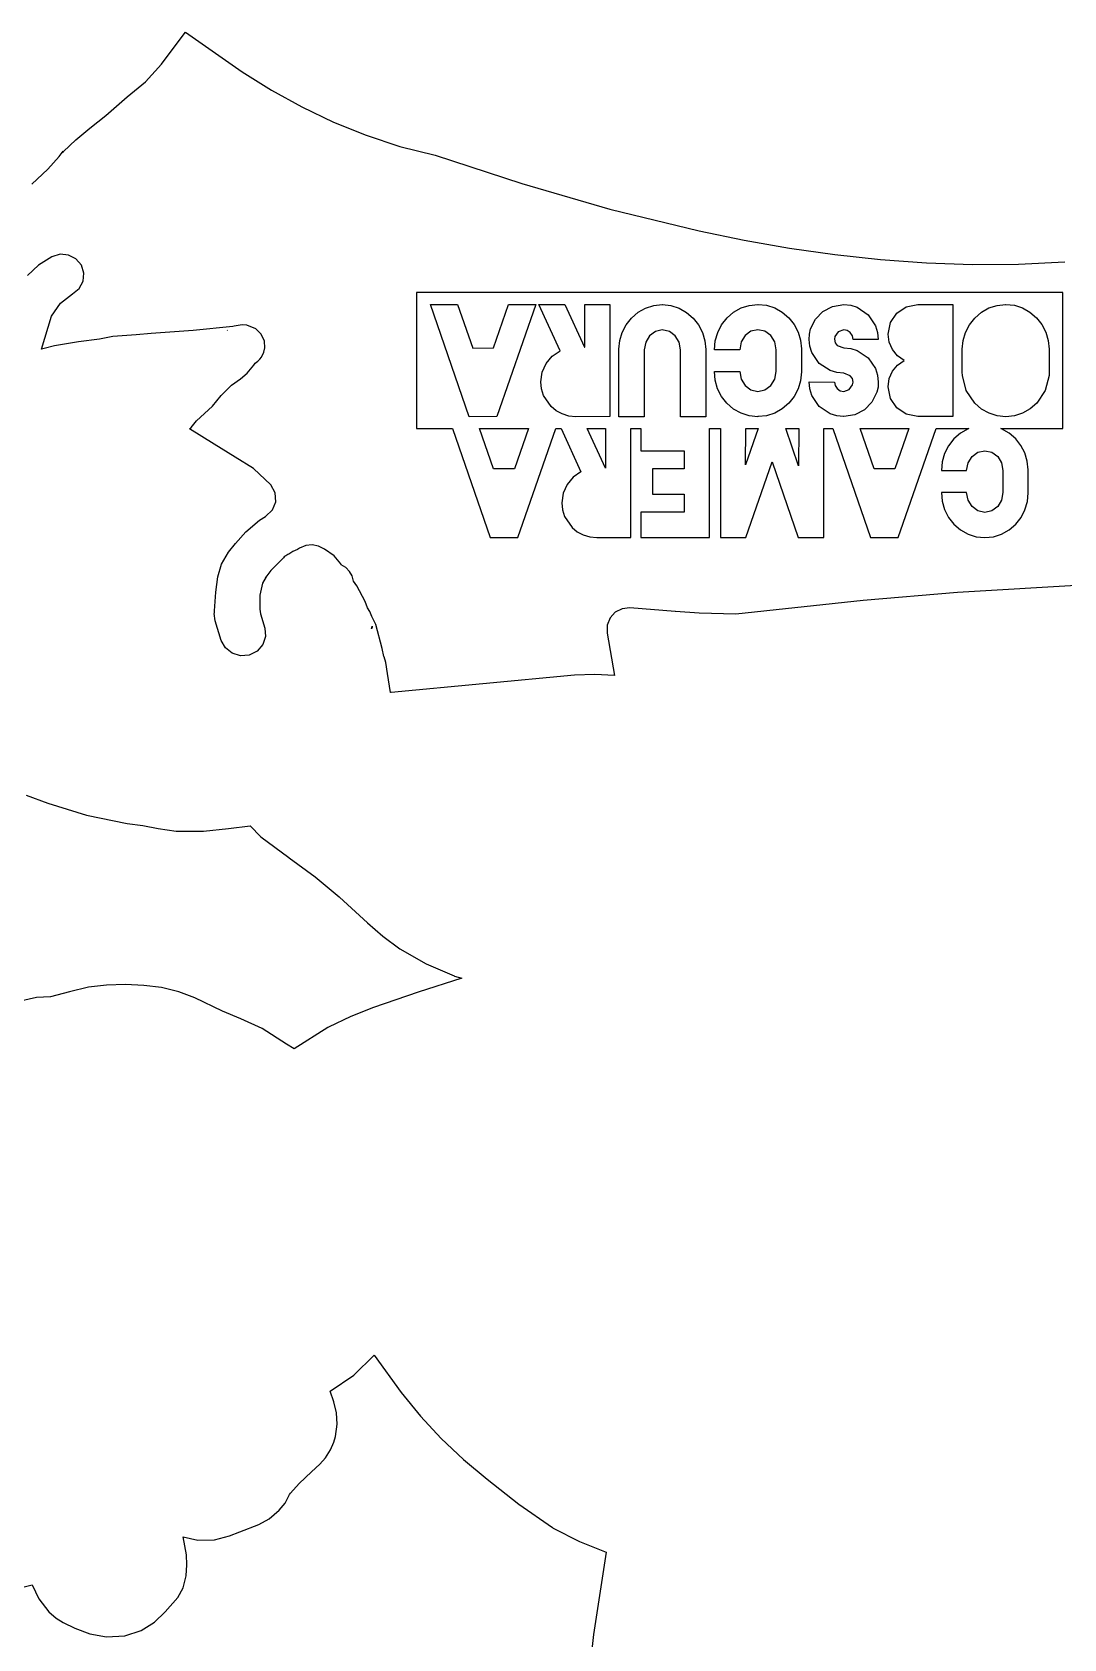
# Model space of a CAD drawing. Extents: x -2300 to 2026, y -6513 to 1502.
# Drawn here: x -1682.2 to -1566.7, y -2837.1 to -2657.3 of the extents above; entities that cross this region are included whole.
import ezdxf

# ---------------------------------------------------------------- set-up
doc = ezdxf.new("R2010")
doc.units = 0

msp = doc.modelspace()

# ---------------------------------------------------------------- linework, layer by layer
at = {"layer": 'Layer 1'}
for p, q in [((-1666.289436, -2658.981057), (-1664.992456, -2657.306777)), ((-1664.992456, -2657.306777), (-1658.670641, -2661.753085)), ((-1667.715252, -2660.902589), (-1666.289436, -2658.981057)), ((-1669.503686, -2662.886507), (-1667.715252, -2660.902589)), ((-1658.670641, -2661.753085), (-1655.374452, -2663.790955)), ((-1673.923636, -2666.632367), (-1671.528546, -2664.554227)), ((-1671.528546, -2664.554227), (-1669.503686, -2662.886507)), ((-1655.374452, -2663.790955), (-1651.972865, -2665.670109)), ((-1651.972865, -2665.670109), (-1648.45447, -2667.364153)), ((-1677.286016, -2669.365397), (-1675.700507, -2668.035234)), ((-1675.700507, -2668.035234), (-1673.923636, -2666.632367)), ((-1648.45447, -2667.364153), (-1644.807859, -2668.846692)), ((-1678.668204, -2670.649521), (-1677.286016, -2669.365397)), ((-1644.807859, -2668.846692), (-1641.021624, -2670.091332)), ((-1680.406487, -2672.641772), (-1679.142307, -2671.236312)), ((-1679.142307, -2671.236312), (-1678.80788, -2670.766625)), ((-1678.80788, -2670.766625), (-1678.726976, -2670.637297)), ((-1678.726976, -2670.637297), (-1678.797746, -2670.759197)), ((-1678.797746, -2670.759197), (-1678.668204, -2670.649521)), ((-1641.021624, -2670.091332), (-1637.084356, -2671.071677)), ((-1637.084356, -2671.071677), (-1627.38262, -2674.245506)), ((-1682.192408, -2674.322611), (-1680.406487, -2672.641772)), ((-1627.38262, -2674.245506), (-1617.524559, -2677.108524)), ((-1617.524559, -2677.108524), (-1607.53049, -2679.553752)), ((-1607.53049, -2679.553752), (-1602.488802, -2680.586266)), ((-1602.488802, -2680.586266), (-1597.420731, -2681.474216)), ((-1679.969056, -2682.432902), (-1681.450233, -2683.376409)), ((-1679.038166, -2682.163146), (-1679.969056, -2682.432902)), ((-1678.105598, -2682.254308), (-1679.038166, -2682.163146)), ((-1677.277749, -2682.675431), (-1678.105598, -2682.254308)), ((-1597.420731, -2681.474216), (-1592.328817, -2682.20423)), ((-1592.328817, -2682.20423), (-1587.2156, -2682.762937)), ((-1681.450233, -2683.376409), (-1682.704247, -2684.533633)), ((-1676.661016, -2683.395559), (-1677.277749, -2682.675431)), ((-1676.383644, -2684.290796), (-1676.661016, -2683.395559)), ((-1676.481502, -2685.188872), (-1676.383644, -2684.290796)), ((-1587.2156, -2682.762937), (-1582.08362, -2683.136963)), ((-1582.08362, -2683.136963), (-1576.935415, -2683.312938)), ((-1576.935415, -2683.312938), (-1571.773527, -2683.277489)), ((-1571.773527, -2683.277489), (-1566.600495, -2683.017244)), ((-1677.672696, -2686.583249), (-1676.922037, -2685.987214)), ((-1676.922037, -2685.987214), (-1676.481502, -2685.188872)), ((-1679.990776, -2689.086619), (-1678.992128, -2687.619748)), ((-1678.992128, -2687.619748), (-1677.672696, -2686.583249)), ((-1566.8, -2686.46), (-1639.14, -2686.46)), ((-1639.14, -2686.46), (-1639.14, -2701.67)), ((-1633.25, -2700.34), (-1637.5976, -2687.7993)), ((-1637.5976, -2687.7993), (-1634.55, -2687.8)), ((-1634.55, -2687.8), (-1632.86466, -2692.65457)), ((-1630.54, -2692.65), (-1628.85495, -2687.79543)), ((-1625.81, -2687.8), (-1630.15522, -2700.333409)), ((-1628.85495, -2687.79543), (-1625.81, -2687.8)), ((-1623.08934, -2692.974271), (-1625.46561, -2687.799291)), ((-1625.46561, -2687.799291), (-1622.55, -2687.8)), ((-1622.55, -2687.8), (-1620.35952, -2692.5535)), ((-1620.33, -2692.55), (-1620.33, -2687.8)), ((-1620.33, -2687.8), (-1617.5, -2687.8)), ((-1617.5, -2687.8), (-1617.49992, -2700.333409)), ((-1613.517223, -2688.18144), (-1612.611476, -2687.890696)), ((-1612.611476, -2687.890696), (-1611.646673, -2687.793826)), ((-1611.646673, -2687.793826), (-1611.63, -2687.8)), ((-1611.63, -2687.8), (-1610.673672, -2687.896871)), ((-1610.673672, -2687.896871), (-1609.75945, -2688.187614)), ((-1602.817646, -2688.17117), (-1601.91186, -2687.880426)), ((-1601.91186, -2687.880426), (-1600.947096, -2687.783556)), ((-1600.947096, -2687.783556), (-1600.93, -2687.78)), ((-1600.93, -2687.78), (-1599.965187, -2687.876871)), ((-1599.965187, -2687.876871), (-1599.05945, -2688.167614)), ((-1592.591825, -2687.998371), (-1591.344975, -2687.795965)), ((-1591.344975, -2687.795965), (-1590.561339, -2687.8719)), ((-1590.561339, -2687.8719), (-1589.828225, -2688.099442)), ((-1584.34773, -2688.031975), (-1583.05, -2687.779298)), ((-1583.05, -2687.779298), (-1582.97, -2687.78)), ((-1582.97, -2687.78), (-1579.13, -2687.78)), ((-1579.13, -2687.78), (-1579.12952, -2700.317534)), ((-1575.087219, -2688.17144), (-1574.181647, -2687.880696)), ((-1574.181647, -2687.880696), (-1573.217119, -2687.783826)), ((-1573.217119, -2687.783826), (-1573.2, -2687.78)), ((-1573.2, -2687.78), (-1572.243662, -2687.876871)), ((-1572.243662, -2687.876871), (-1571.32945, -2688.167614)), ((-1566.8, -2701.67), (-1566.8, -2686.46)), ((-1681.120606, -2692.770669), (-1679.990776, -2689.086619)), ((-1615.695308, -2690.065236), (-1615.101203, -2689.31094)), ((-1615.101203, -2689.31094), (-1614.359746, -2688.657785)), ((-1614.359746, -2688.657785), (-1613.517223, -2688.18144)), ((-1609.75945, -2688.187614), (-1608.925357, -2688.663962)), ((-1608.925357, -2688.663962), (-1608.1756, -2689.317114)), ((-1608.1756, -2689.317114), (-1607.589995, -2690.071408)), ((-1605.008126, -2690.054705), (-1604.401496, -2689.28348)), ((-1604.401496, -2689.28348), (-1603.660154, -2688.64299)), ((-1603.660154, -2688.64299), (-1602.817646, -2688.17117)), ((-1599.05945, -2688.167614), (-1598.225132, -2688.639432)), ((-1598.225132, -2688.639432), (-1597.47515, -2689.279924)), ((-1597.47515, -2689.279924), (-1596.889549, -2690.030183)), ((-1595.052389, -2690.526727), (-1594.513116, -2689.431087)), ((-1594.513116, -2689.431087), (-1593.670525, -2688.554524)), ((-1593.670525, -2688.554524), (-1592.591825, -2687.998371)), ((-1589.828225, -2688.099442), (-1588.598155, -2688.92547)), ((-1588.598155, -2688.92547), (-1587.77263, -2690.17271)), ((-1586.100298, -2689.801775), (-1585.3923, -2688.739735)), ((-1585.3923, -2688.739735), (-1584.34773, -2688.031975)), ((-1577.265528, -2690.055236), (-1576.671519, -2689.30094)), ((-1576.671519, -2689.30094), (-1575.929952, -2688.647586)), ((-1575.929952, -2688.647586), (-1575.087219, -2688.17144)), ((-1571.32945, -2688.167614), (-1570.495357, -2688.639432)), ((-1570.495357, -2688.639432), (-1569.7456, -2689.279924)), ((-1569.7456, -2689.279924), (-1569.159975, -2690.034348)), ((-1673.14061, -2691.360974), (-1674.63815, -2691.668101)), ((-1670.54, -2691.18), (-1673.14061, -2691.360974)), ((-1670.537107, -2691.185277), (-1670.54, -2691.18)), ((-1668.857857, -2691.021448), (-1670.537107, -2691.185277)), ((-1664.138237, -2690.707124), (-1668.857857, -2691.021448)), ((-1659.730887, -2690.242517), (-1664.138237, -2690.707124)), ((-1660.365, -2690.702), (-1660.314243, -2690.665593)), ((-1660.364746, -2690.701577), (-1660.365, -2690.702)), ((-1660.332446, -2690.68041), (-1660.364746, -2690.701577)), ((-1660.314243, -2690.665593), (-1660.332446, -2690.68041)), ((-1659.575355, -2690.210979), (-1659.730887, -2690.242517)), ((-1658.671012, -2690.04842), (-1659.575355, -2690.210979)), ((-1658.1439, -2690.081228), (-1658.671012, -2690.04842)), ((-1657.13271, -2690.489955), (-1658.1439, -2690.081228)), ((-1656.533124, -2691.088758), (-1657.13271, -2690.489955)), ((-1656.175641, -2691.901767), (-1656.533124, -2691.088758)), ((-1616.398764, -2691.830801), (-1616.129293, -2690.9122)), ((-1616.129293, -2690.9122), (-1615.695308, -2690.065236)), ((-1613.064554, -2691.282081), (-1613.502624, -2691.99037)), ((-1612.424078, -2690.793396), (-1613.064554, -2691.282081)), ((-1611.64885, -2690.625121), (-1612.424078, -2690.793396)), ((-1610.85698, -2690.793396), (-1611.64885, -2690.625121)), ((-1610.199729, -2691.282081), (-1610.85698, -2690.793396)), ((-1609.761527, -2691.99037), (-1610.199729, -2691.282081)), ((-1607.589995, -2690.071408), (-1607.14764, -2690.918374)), ((-1607.14764, -2690.918374), (-1606.878013, -2691.836971)), ((-1605.711536, -2691.854097), (-1605.446226, -2690.9186)), ((-1605.446226, -2690.9186), (-1605.008126, -2690.054705)), ((-1602.364528, -2691.27261), (-1602.802598, -2691.980634)), ((-1601.724343, -2690.783925), (-1602.364528, -2691.27261)), ((-1600.949247, -2690.615121), (-1601.724343, -2690.783925)), ((-1600.157271, -2690.783925), (-1600.949247, -2690.615121)), ((-1599.50002, -2691.27261), (-1600.157271, -2690.783925)), ((-1599.061791, -2691.980634), (-1599.50002, -2691.27261)), ((-1596.889549, -2690.030183), (-1596.44722, -2690.864774)), ((-1596.44722, -2690.864774), (-1596.177719, -2691.779174)), ((-1595.220823, -2691.689834), (-1595.170367, -2691.099814)), ((-1595.170367, -2691.099814), (-1595.052389, -2690.526727)), ((-1592.338982, -2691.369591), (-1592.389729, -2691.673068)), ((-1591.968275, -2690.830106), (-1592.338982, -2691.369591)), ((-1591.344706, -2690.628229), (-1591.968275, -2690.830106)), ((-1590.940212, -2690.703933), (-1591.344706, -2690.628229)), ((-1590.603186, -2690.931441), (-1590.940212, -2690.703933)), ((-1590.37574, -2691.281153), (-1590.603186, -2690.931441)), ((-1590.3, -2691.69), (-1590.37574, -2691.281153)), ((-1587.77263, -2690.17271), (-1587.545039, -2690.905869)), ((-1587.545039, -2690.905869), (-1587.469153, -2691.68983)), ((-1586.369776, -2691.099815), (-1586.100298, -2689.801775)), ((-1586.247681, -2692.014216), (-1586.369776, -2691.099815)), ((-1577.968777, -2691.820801), (-1577.699319, -2690.9022)), ((-1577.699319, -2690.9022), (-1577.265528, -2690.055236)), ((-1569.159975, -2690.034348), (-1568.71764, -2690.881444)), ((-1568.71764, -2690.881444), (-1568.448149, -2691.804243)), ((-1680.84362, -2692.697644), (-1681.120606, -2692.770669)), ((-1679.67093, -2692.39602), (-1680.84362, -2692.697644)), ((-1676.969954, -2691.966418), (-1679.67093, -2692.39602)), ((-1674.63815, -2691.668101), (-1676.969954, -2691.966418)), ((-1656.511914, -2693.670236), (-1656.245427, -2693.131758)), ((-1656.245427, -2693.131758), (-1656.134133, -2692.628205)), ((-1656.134133, -2692.628205), (-1656.175641, -2691.901767)), ((-1632.86466, -2692.65457), (-1630.54, -2692.65)), ((-1623.957191, -2693.568327), (-1623.08934, -2692.974271)), ((-1620.35952, -2692.5535), (-1620.33, -2692.55)), ((-1616.5, -2692.8), (-1616.398764, -2691.830801)), ((-1616.5, -2700.35), (-1616.5, -2692.8)), ((-1613.502624, -2691.99037), (-1613.670899, -2692.85)), ((-1613.670899, -2692.85), (-1613.67, -2700.35)), ((-1609.61, -2692.85), (-1609.761527, -2691.99037)), ((-1609.61, -2700.35), (-1609.61, -2692.85)), ((-1606.878013, -2691.836971), (-1606.7768, -2692.806174)), ((-1606.7768, -2692.806174), (-1606.78242, -2700.349284)), ((-1605.8, -2692.84), (-1605.711536, -2691.854097)), ((-1602.971323, -2692.84), (-1605.8, -2692.84)), ((-1602.802598, -2691.980634), (-1602.971323, -2692.84)), ((-1598.91, -2692.84), (-1599.061791, -2691.980634)), ((-1598.908677, -2695.28), (-1598.91, -2692.84)), ((-1596.177719, -2691.779174), (-1596.076672, -2692.735644)), ((-1596.076672, -2692.735644), (-1596.08, -2695.33)), ((-1595.144937, -2692.456631), (-1595.220823, -2691.689834)), ((-1594.917346, -2693.172824), (-1595.144937, -2692.456631)), ((-1594.075046, -2694.369794), (-1594.917346, -2693.172824)), ((-1592.389729, -2691.673068), (-1592.313843, -2692.069116)), ((-1592.313843, -2692.069116), (-1592.086252, -2692.380828)), ((-1592.086252, -2692.380828), (-1591.344705, -2692.650703)), ((-1591.344705, -2692.650703), (-1590.561069, -2692.722339)), ((-1590.561069, -2692.722339), (-1589.827955, -2692.937246)), ((-1587.469153, -2691.68983), (-1590.3, -2691.69)), ((-1589.827955, -2692.937246), (-1588.597885, -2693.746341)), ((-1585.88125, -2692.835745), (-1586.247681, -2692.014216)), ((-1585.312443, -2693.535234), (-1585.88125, -2692.835745)), ((-1578.07, -2692.79), (-1577.968777, -2691.820801)), ((-1578.07, -2693.8), (-1578.07, -2692.79)), ((-1568.448149, -2691.804243), (-1568.347092, -2692.786174)), ((-1568.347092, -2692.786174), (-1568.34, -2695.72)), ((-1658.126634, -2695.48757), (-1657.353012, -2694.574896)), ((-1657.353012, -2694.574896), (-1657.214709, -2694.357092)), ((-1657.214709, -2694.357092), (-1657.197987, -2694.348625)), ((-1657.197987, -2694.348625), (-1656.924091, -2694.139711)), ((-1656.924091, -2694.139711), (-1656.703874, -2693.920002)), ((-1656.703874, -2693.920002), (-1656.511914, -2693.670236)), ((-1625.082103, -2695.354985), (-1624.63964, -2694.373121)), ((-1624.63964, -2694.373121), (-1623.957191, -2693.568327)), ((-1592.844976, -2695.179153), (-1594.075046, -2694.369794)), ((-1588.597885, -2693.746341), (-1587.77236, -2694.959981)), ((-1587.77236, -2694.959981), (-1587.544769, -2695.680607)), ((-1585.88125, -2695.246355), (-1585.312446, -2694.559366)), ((-1585.312446, -2694.559366), (-1584.58352, -2694.049385)), ((-1584.58352, -2694.049385), (-1585.312443, -2693.535234)), ((-1578.07, -2695.35), (-1578.07, -2693.8)), ((-1661.019582, -2697.951396), (-1659.862952, -2696.813476)), ((-1659.862952, -2696.813476), (-1658.862912, -2696.119079)), ((-1658.862912, -2696.119079), (-1658.126634, -2695.48757)), ((-1625.229687, -2696.446391), (-1625.082103, -2695.354985)), ((-1625.153818, -2697.230352), (-1625.229687, -2696.446391)), ((-1605.802904, -2695.28329), (-1602.97, -2695.28)), ((-1605.714441, -2696.269427), (-1605.802904, -2695.28329)), ((-1605.44913, -2697.20496), (-1605.714441, -2696.269427)), ((-1602.97, -2695.28), (-1602.801275, -2696.13963)), ((-1602.801275, -2696.13963), (-1602.363205, -2696.847919)), ((-1602.363205, -2696.847919), (-1601.72302, -2697.31967)), ((-1600.155948, -2697.31967), (-1599.498697, -2696.847919)), ((-1599.498697, -2696.847919), (-1599.060468, -2696.13963)), ((-1599.060468, -2696.13963), (-1598.908677, -2695.28)), ((-1596.181206, -2696.311701), (-1596.450548, -2697.23447)), ((-1596.08, -2695.33), (-1596.181206, -2696.311701)), ((-1595.146501, -2697.22796), (-1595.222367, -2696.45673)), ((-1595.222367, -2696.45673), (-1592.39, -2696.46)), ((-1592.124462, -2695.40643), (-1592.844976, -2695.179153)), ((-1592.39, -2696.46), (-1592.314114, -2696.864548)), ((-1592.314114, -2696.864548), (-1592.086523, -2697.201626)), ((-1591.344976, -2695.482101), (-1592.124462, -2695.40643)), ((-1590.603456, -2695.75224), (-1591.344976, -2695.482101)), ((-1590.721433, -2697.286028), (-1590.350726, -2696.763477)), ((-1590.37609, -2696.063853), (-1590.603456, -2695.75224)), ((-1590.300429, -2696.46), (-1590.37609, -2696.063853)), ((-1590.350726, -2696.763477), (-1590.300429, -2696.46)), ((-1587.544769, -2695.680607), (-1587.468883, -2696.460171)), ((-1587.468883, -2696.460171), (-1587.502432, -2697.033258)), ((-1586.369776, -2696.999485), (-1586.247681, -2696.080753)), ((-1586.247681, -2696.080753), (-1585.88125, -2695.246355)), ((-1578.06288, -2695.72144), (-1578.07, -2695.35)), ((-1577.624678, -2697.40736), (-1578.06288, -2695.72144)), ((-1568.34, -2695.72), (-1568.778229, -2697.40592)), ((-1662.003533, -2699.146466), (-1661.019582, -2697.951396)), ((-1624.926343, -2697.963511), (-1625.153818, -2697.230352)), ((-1624.08362, -2699.194091), (-1624.926343, -2697.963511)), ((-1605.011032, -2698.068953), (-1605.44913, -2697.20496)), ((-1604.4044, -2698.84008), (-1605.011032, -2698.068953)), ((-1601.72302, -2697.31967), (-1600.947924, -2697.505143)), ((-1600.947924, -2697.505143), (-1600.155948, -2697.31967)), ((-1596.884444, -2698.081563), (-1597.478478, -2698.83599)), ((-1596.450548, -2697.23447), (-1596.884444, -2698.081563)), ((-1594.919049, -2697.95692), (-1595.146501, -2697.22796)), ((-1594.07659, -2699.1875), (-1594.919049, -2697.95692)), ((-1592.086523, -2697.201626), (-1591.749494, -2697.429267)), ((-1591.749494, -2697.429267), (-1591.344976, -2697.505103)), ((-1591.344976, -2697.505103), (-1590.721433, -2697.286028)), ((-1588.17688, -2698.70172), (-1589.01918, -2699.561615)), ((-1587.637607, -2697.60608), (-1588.17688, -2698.70172)), ((-1587.502432, -2697.033258), (-1587.637607, -2697.60608)), ((-1586.100298, -2698.297265), (-1586.369776, -2696.999485)), ((-1585.3923, -2699.342365), (-1586.100298, -2698.297265)), ((-1576.6644, -2698.84008), (-1577.624678, -2697.40736)), ((-1568.778229, -2697.40592), (-1569.738507, -2698.83864)), ((-1663.769843, -2700.812916), (-1662.003533, -2699.146466)), ((-1630.15522, -2700.333409), (-1633.25, -2700.34)), ((-1623.510712, -2699.674342), (-1624.08362, -2699.194091)), ((-1622.83664, -2700.036523), (-1623.510712, -2699.674342)), ((-1622.10358, -2700.264164), (-1622.83664, -2700.036523)), ((-1621.32, -2700.34), (-1622.10358, -2700.264164)), ((-1621.31, -2700.34), (-1621.32, -2700.34)), ((-1617.49992, -2700.333409), (-1621.31, -2700.34)), ((-1613.67, -2700.35), (-1616.5, -2700.35)), ((-1606.78242, -2700.349284), (-1609.61, -2700.35)), ((-1603.663054, -2699.480601), (-1604.4044, -2698.84008)), ((-1602.82055, -2699.95265), (-1603.663054, -2699.480601)), ((-1601.914764, -2700.243262), (-1602.82055, -2699.95265)), ((-1600.95, -2700.34), (-1601.914764, -2700.243262)), ((-1600.93522, -2700.333409), (-1600.95, -2700.34)), ((-1600.933328, -2700.33591), (-1600.93522, -2700.333409)), ((-1599.968515, -2700.239172), (-1600.933328, -2700.33591)), ((-1599.062778, -2699.94856), (-1599.968515, -2700.239172)), ((-1598.22846, -2699.476512), (-1599.062778, -2699.94856)), ((-1597.478478, -2698.83599), (-1598.22846, -2699.476512)), ((-1592.84652, -2700.029932), (-1594.07659, -2699.1875)), ((-1592.126006, -2700.257573), (-1592.84652, -2700.029932)), ((-1591.34652, -2700.333409), (-1592.126006, -2700.257573)), ((-1591.34471, -2700.336843), (-1591.34652, -2700.333409)), ((-1590.09773, -2700.134702), (-1591.34471, -2700.336843)), ((-1589.01918, -2699.561615), (-1590.09773, -2700.134702)), ((-1584.34773, -2700.050125), (-1585.3923, -2699.342365)), ((-1583.05, -2700.32), (-1584.34773, -2700.050125)), ((-1582.97, -2700.32), (-1583.05, -2700.32)), ((-1579.12952, -2700.317534), (-1582.97, -2700.32)), ((-1575.922829, -2699.480601), (-1576.6644, -2698.84008)), ((-1575.0801, -2699.95265), (-1575.922829, -2699.480601)), ((-1574.174529, -2700.243262), (-1575.0801, -2699.95265)), ((-1573.21, -2700.34), (-1574.174529, -2700.243262)), ((-1573.19762, -2700.333409), (-1573.21, -2700.34)), ((-1573.192907, -2700.33856), (-1573.19762, -2700.333409)), ((-1572.228143, -2700.241822), (-1573.192907, -2700.33856)), ((-1571.322357, -2699.95121), (-1572.228143, -2700.241822)), ((-1570.488263, -2699.479162), (-1571.322357, -2699.95121)), ((-1569.738507, -2698.83864), (-1570.488263, -2699.479162)), ((-1664.550678, -2701.71673), (-1664.390553, -2701.543164)), ((-1661.814278, -2703.41217), (-1664.550678, -2701.71673)), ((-1664.390553, -2701.543164), (-1664.069096, -2701.16534)), ((-1664.069096, -2701.16534), (-1663.942054, -2700.981614)), ((-1663.942054, -2700.981614), (-1663.769843, -2700.812916)), ((-1639.14, -2701.67), (-1635.14, -2701.67)), ((-1635.14, -2701.67), (-1630.90834, -2713.8765)), ((-1630.52, -2706.19), (-1632.08953, -2701.66986)), ((-1632.08953, -2701.66986), (-1626.63, -2701.67)), ((-1626.63, -2701.67), (-1628.2003, -2706.1836)), ((-1627.81, -2713.87), (-1623.57821, -2701.6635)), ((-1623.57821, -2701.6635), (-1622.97, -2701.67)), ((-1622.97, -2701.67), (-1620.74697, -2706.51028)), ((-1620.0565, -2701.67093), (-1617.99, -2701.67)), ((-1618.02, -2706.09), (-1620.0565, -2701.67093)), ((-1617.99, -2701.67), (-1617.9885, -2706.082529)), ((-1615.16, -2713.87), (-1615.16, -2701.67)), ((-1615.16, -2701.67), (-1614.04, -2701.67)), ((-1614.04, -2701.67), (-1614.04, -2704.16)), ((-1606.36, -2713.87), (-1606.36, -2701.67)), ((-1606.36, -2701.67), (-1605.15, -2701.67)), ((-1605.15, -2701.67), (-1605.15, -2713.87)), ((-1602.31687, -2705.711584), (-1602.31, -2701.67)), ((-1600.9, -2701.67), (-1602.31687, -2705.711584)), ((-1602.31, -2701.67), (-1600.9, -2701.67)), ((-1596.385, -2705.846521), (-1597.83658, -2701.663461)), ((-1597.83658, -2701.663461), (-1596.38, -2701.67)), ((-1596.38, -2701.67), (-1596.385, -2705.846521)), ((-1593.55, -2713.87), (-1593.55, -2701.67)), ((-1593.55, -2701.67), (-1592.56, -2701.67)), ((-1592.56, -2701.67), (-1588.32821, -2713.8765)), ((-1587.94, -2706.19), (-1589.50956, -2701.66986)), ((-1589.50956, -2701.66986), (-1584.05, -2701.67)), ((-1584.05, -2701.67), (-1585.6172, -2706.1836)), ((-1585.23, -2713.87), (-1580.99834, -2701.6635)), ((-1580.99834, -2701.6635), (-1577.34, -2701.67)), ((-1578.271748, -2702.178562), (-1579.013094, -2702.819082)), ((-1577.429244, -2701.706512), (-1578.271748, -2702.178562)), ((-1577.34, -2701.67), (-1577.429244, -2701.706512)), ((-1573.672778, -2701.70198), (-1573.76189, -2701.665468)), ((-1573.76189, -2701.665468), (-1566.8, -2701.67)), ((-1572.838486, -2702.174028), (-1573.672778, -2701.70198)), ((-1572.088508, -2702.81455), (-1572.838486, -2702.174028)), ((-1659.449908, -2704.86187), (-1661.814278, -2703.41217)), ((-1614.04, -2704.16), (-1609.19, -2704.16)), ((-1609.19, -2704.16), (-1609.19, -2706.19)), ((-1579.619714, -2703.59021), (-1580.057804, -2704.454202)), ((-1579.013094, -2702.819082), (-1579.619714, -2703.59021)), ((-1576.33302, -2704.313925), (-1575.557951, -2704.145121)), ((-1575.557951, -2704.145121), (-1574.765657, -2704.313925)), ((-1571.502881, -2703.564639), (-1572.088508, -2702.81455)), ((-1571.060548, -2704.39887), (-1571.502881, -2703.564639)), ((-1657.402848, -2706.14033), (-1659.449908, -2704.86187)), ((-1602.31, -2713.87), (-1599.3609, -2705.40811)), ((-1599.3609, -2705.40811), (-1596.42887, -2713.87)), ((-1580.323174, -2705.389601), (-1580.411578, -2706.375602)), ((-1580.057804, -2704.454202), (-1580.323174, -2705.389601)), ((-1577.58, -2706.37), (-1577.411275, -2705.51037)), ((-1577.411275, -2705.51037), (-1576.973205, -2704.80261)), ((-1576.973205, -2704.80261), (-1576.33302, -2704.313925)), ((-1574.765657, -2704.313925), (-1574.108697, -2704.80261)), ((-1574.108697, -2704.80261), (-1573.670627, -2705.51037)), ((-1573.670627, -2705.51037), (-1573.518677, -2706.37)), ((-1570.791216, -2705.313303), (-1571.060548, -2704.39887)), ((-1570.69, -2706.27), (-1570.791216, -2705.313303)), ((-1655.466868, -2707.95579), (-1657.402848, -2706.14033)), ((-1628.2003, -2706.1836), (-1630.52, -2706.19)), ((-1621.614818, -2707.104599), (-1622.29727, -2707.90966)), ((-1620.74697, -2706.51028), (-1621.614818, -2707.104599)), ((-1617.9885, -2706.082529), (-1618.02, -2706.09)), ((-1609.19, -2706.19), (-1612.76, -2706.19)), ((-1612.76, -2706.19), (-1612.76, -2709.02)), ((-1585.6172, -2706.1836), (-1587.94, -2706.19)), ((-1580.411578, -2706.375602), (-1577.58, -2706.37)), ((-1573.518677, -2706.37), (-1573.52, -2708.82)), ((-1570.687092, -2708.863821), (-1570.69, -2706.27)), ((-1654.963034, -2708.863988), (-1655.466868, -2707.95579)), ((-1654.906101, -2709.851046), (-1654.963034, -2708.863988)), ((-1622.739782, -2708.891528), (-1622.887317, -2709.98293)), ((-1622.29727, -2707.90966), (-1622.739782, -2708.891528)), ((-1612.76, -2709.02), (-1609.19, -2709.02)), ((-1609.19, -2709.02), (-1609.19, -2711.04)), ((-1577.581323, -2708.82), (-1580.41, -2708.82)), ((-1580.41, -2708.82), (-1580.321596, -2709.805903)), ((-1577.412598, -2709.67963), (-1577.581323, -2708.82)), ((-1573.52, -2708.82), (-1573.67195, -2709.67963)), ((-1570.788149, -2709.845753), (-1570.687092, -2708.863821)), ((-1656.041351, -2711.49675), (-1655.273171, -2710.775716)), ((-1655.273171, -2710.775716), (-1654.906101, -2709.851046)), ((-1622.887317, -2709.98293), (-1622.811438, -2710.766658)), ((-1622.811438, -2710.766658), (-1622.583973, -2711.49978)), ((-1609.19, -2711.04), (-1614.04, -2711.04)), ((-1614.04, -2711.04), (-1614.04, -2713.87)), ((-1580.321596, -2709.805903), (-1580.056226, -2710.7414)), ((-1580.056226, -2710.7414), (-1579.618139, -2711.605197)), ((-1576.974528, -2710.38739), (-1577.412598, -2709.67963)), ((-1576.334343, -2710.859406), (-1576.974528, -2710.38739)), ((-1575.559274, -2711.044879), (-1576.334343, -2710.859406)), ((-1574.76698, -2710.859406), (-1575.559274, -2711.044879)), ((-1574.11002, -2710.38739), (-1574.76698, -2710.859406)), ((-1573.67195, -2709.67963), (-1574.11002, -2710.38739)), ((-1571.491561, -2711.615517), (-1571.05764, -2710.768551)), ((-1571.05764, -2710.768551), (-1570.788149, -2709.845753)), ((-1658.240897, -2713.213626), (-1656.72063, -2711.9313)), ((-1656.72063, -2711.9313), (-1656.041351, -2711.49675)), ((-1622.583973, -2711.49978), (-1621.74125, -2712.73009)), ((-1621.74125, -2712.73009), (-1621.168342, -2713.210606)), ((-1579.618139, -2711.605197), (-1579.011516, -2712.37652)), ((-1579.011516, -2712.37652), (-1578.270174, -2713.01701)), ((-1578.270174, -2713.01701), (-1577.427666, -2713.48883)), ((-1573.66987, -2713.482121), (-1572.835576, -2713.010303)), ((-1572.835576, -2713.010303), (-1572.0856, -2712.369811)), ((-1572.0856, -2712.369811), (-1571.491561, -2711.615517)), ((-1660.20756, -2715.505073), (-1659.41355, -2714.52548)), ((-1659.41355, -2714.52548), (-1658.240897, -2713.213626)), ((-1651.561278, -2714.770695), (-1652.242693, -2715.06161)), ((-1650.837294, -2714.689924), (-1651.561278, -2714.770695)), ((-1650.121375, -2714.817592), (-1650.837294, -2714.689924)), ((-1649.464153, -2715.151991), (-1650.121375, -2714.817592)), ((-1630.90834, -2713.8765), (-1627.81, -2713.87)), ((-1621.168342, -2713.210606), (-1620.49427, -2713.573051)), ((-1620.49427, -2713.573051), (-1619.76121, -2713.800692)), ((-1619.76121, -2713.800692), (-1618.97763, -2713.876528)), ((-1618.97763, -2713.876528), (-1618.96, -2713.87)), ((-1618.96, -2713.87), (-1615.16, -2713.87)), ((-1614.04, -2713.87), (-1606.36, -2713.87)), ((-1605.15, -2713.87), (-1602.31, -2713.87)), ((-1596.42887, -2713.87), (-1593.55, -2713.87)), ((-1588.32821, -2713.8765), (-1585.23, -2713.87)), ((-1577.427666, -2713.48883), (-1576.521859, -2713.779706)), ((-1576.521859, -2713.779706), (-1575.557116, -2713.876709)), ((-1575.557116, -2713.876709), (-1575.54, -2713.87)), ((-1575.54, -2713.87), (-1574.575397, -2713.772997)), ((-1574.575397, -2713.772997), (-1573.66987, -2713.482121)), ((-1660.98947, -2716.84153), (-1660.20756, -2715.505073)), ((-1654.044542, -2716.128405), (-1655.450792, -2717.565195)), ((-1653.954478, -2716.038447), (-1654.044542, -2716.128405)), ((-1653.853534, -2715.957803), (-1653.954478, -2716.038447)), ((-1653.770349, -2715.897478), (-1653.853534, -2715.957803)), ((-1653.765269, -2715.893244), (-1653.770349, -2715.897478)), ((-1653.660918, -2715.831015), (-1653.765269, -2715.893244)), ((-1653.575871, -2715.777251), (-1653.660918, -2715.831015)), ((-1653.458481, -2715.707402), (-1653.575871, -2715.777251)), ((-1652.979989, -2715.415515), (-1653.458481, -2715.707402)), ((-1652.46708, -2715.191996), (-1652.979989, -2715.415515)), ((-1652.242693, -2715.06161), (-1652.46708, -2715.191996)), ((-1648.384933, -2715.925419), (-1649.464153, -2715.151991)), ((-1647.634535, -2716.809336), (-1648.384933, -2715.925419)), ((-1661.617375, -2719.967101), (-1661.37471, -2718.241857)), ((-1661.37471, -2718.241857), (-1660.98947, -2716.84153)), ((-1655.974835, -2718.252051), (-1656.400813, -2718.97997)), ((-1655.913981, -2718.157013), (-1656.084282, -2718.375426)), ((-1656.084282, -2718.375426), (-1655.974835, -2718.252051)), ((-1655.450792, -2717.565195), (-1655.913981, -2718.157013)), ((-1647.57675, -2716.902681), (-1647.634535, -2716.809336)), ((-1647.062776, -2717.225363), (-1647.57675, -2716.902681)), ((-1646.654415, -2717.654229), (-1647.062776, -2717.225363)), ((-1646.368239, -2718.166797), (-1646.654415, -2717.654229)), ((-1646.22082, -2718.740581), (-1646.368239, -2718.166797)), ((-1661.78, -2722.05), (-1661.617375, -2719.967101)), ((-1656.400813, -2718.97997), (-1656.708316, -2720.313042)), ((-1656.708316, -2720.313042), (-1656.705273, -2721.87725)), ((-1645.837275, -2719.273101), (-1646.22082, -2718.740581)), ((-1644.91876, -2721.002441), (-1645.837275, -2719.273101)), ((-1578.594984, -2720.014995), (-1589.147248, -2720.924033)), ((-1564.061711, -2719.151619), (-1578.594984, -2720.014995)), ((-1661.781802, -2722.081034), (-1661.781653, -2722.078917)), ((-1661.775452, -2722.140935), (-1661.781802, -2722.081034)), ((-1661.781653, -2722.078917), (-1661.78, -2722.05)), ((-1661.76, -2722.28), (-1661.775452, -2722.140935)), ((-1656.705273, -2721.87725), (-1656.621305, -2722.397102)), ((-1644.63318, -2721.742002), (-1644.91876, -2721.002441)), ((-1644.633328, -2721.744118), (-1644.63318, -2721.742002)), ((-1644.36847, -2722.151787), (-1644.633328, -2721.744118)), ((-1616.15153, -2721.831273), (-1616.914824, -2722.221307)), ((-1615.272637, -2721.736909), (-1616.15153, -2721.831273)), ((-1610.197947, -2722.133148), (-1615.272637, -2721.736909)), ((-1610.170071, -2722.135265), (-1610.197947, -2722.133148)), ((-1607.530601, -2722.323304), (-1610.170071, -2722.135265)), ((-1589.147248, -2720.924033), (-1603.397311, -2722.454669)), ((-1661.788339, -2722.363666), (-1661.761881, -2722.28281)), ((-1661.67732, -2723.177522), (-1661.788339, -2722.363666)), ((-1661.761881, -2722.28281), (-1661.76, -2722.28)), ((-1661.017113, -2725.367842), (-1661.67732, -2723.177522)), ((-1656.621305, -2722.397102), (-1656.137183, -2723.986082)), ((-1644.152719, -2722.693229), (-1644.36847, -2722.151787)), ((-1644.187, -2724.0652), (-1644.107731, -2723.766963)), ((-1644.123394, -2723.906239), (-1644.186894, -2724.0652)), ((-1643.718719, -2723.606356), (-1644.152719, -2722.693229)), ((-1644.107731, -2723.766963), (-1644.123394, -2723.906239)), ((-1642.984026, -2726.282446), (-1643.718719, -2723.606356)), ((-1617.816587, -2723.676619), (-1617.823149, -2724.547413)), ((-1617.493012, -2722.85407), (-1617.816587, -2723.676619)), ((-1616.914824, -2722.221307), (-1617.493012, -2722.85407)), ((-1603.397311, -2722.454669), (-1607.530601, -2722.323304)), ((-1660.548743, -2726.212737), (-1661.017113, -2725.367842)), ((-1656.060852, -2724.94219), (-1656.365017, -2725.839482)), ((-1656.137183, -2723.986082), (-1656.060852, -2724.94219)), ((-1644.186894, -2724.0652), (-1644.187, -2724.0652)), ((-1617.823149, -2724.547413), (-1616.981036, -2729.313923)), ((-1659.792545, -2726.809685), (-1660.548743, -2726.212737)), ((-1658.861219, -2727.099571), (-1659.792545, -2726.809685)), ((-1657.867463, -2727.023282), (-1658.861219, -2727.099571)), ((-1656.987835, -2726.569375), (-1657.867463, -2727.023282)), ((-1656.365017, -2725.839482), (-1656.987835, -2726.569375)), ((-1642.821043, -2727.173772), (-1642.984026, -2726.282446)), ((-1642.776215, -2727.21637), (-1642.821043, -2727.173772)), ((-1642.574621, -2727.847293), (-1642.776215, -2727.21637)), ((-1642.393541, -2729.080883), (-1642.574621, -2727.847293)), ((-1642.065924, -2731.212783), (-1642.393541, -2729.080883)), ((-1621.483656, -2729.25762), (-1641.997556, -2731.2022)), ((-1619.178095, -2729.179965), (-1621.483656, -2729.25762)), ((-1616.981036, -2729.313923), (-1619.178095, -2729.179965)), ((-1641.997556, -2731.2022), (-1642.065924, -2731.212783)), ((-1682.862461, -2742.675153), (-1680.408236, -2743.597434)), ((-1680.408236, -2743.597434), (-1676.077836, -2744.929078)), ((-1676.077836, -2744.929078), (-1671.542836, -2745.860994)), ((-1671.542836, -2745.860994), (-1669.804906, -2746.071813)), ((-1669.804906, -2746.071813), (-1668.056814, -2746.42384)), ((-1668.056814, -2746.42384), (-1666.070416, -2746.722051)), ((-1666.070416, -2746.722051), (-1663.00055, -2746.723744)), ((-1663.00055, -2746.723744), (-1660.194586, -2746.428259)), ((-1660.194586, -2746.428259), (-1657.770416, -2746.11965)), ((-1657.770416, -2746.11965), (-1656.587566, -2747.35028)), ((-1656.587566, -2747.35028), (-1653.430226, -2749.68115)), ((-1653.430226, -2749.68115), (-1653.415409, -2749.69385)), ((-1653.415409, -2749.69385), (-1650.489441, -2751.845752)), ((-1650.489441, -2751.845752), (-1647.805309, -2754.07957)), ((-1647.805309, -2754.07957), (-1647.785201, -2754.096503)), ((-1647.785201, -2754.096503), (-1644.656757, -2756.996671)), ((-1644.656757, -2756.996671), (-1642.926972, -2758.473257)), ((-1642.926972, -2758.473257), (-1641.006531, -2759.870963)), ((-1641.006531, -2759.870963), (-1638.084961, -2761.570243)), ((-1638.084961, -2761.570243), (-1634.922251, -2762.924883)), ((-1634.065152, -2763.171686), (-1638.957582, -2764.725526)), ((-1634.922251, -2762.924883), (-1634.907858, -2762.929117)), ((-1634.907858, -2762.929117), (-1634.065152, -2763.171686)), ((-1680.128607, -2765.267607), (-1681.682107, -2765.333012)), ((-1678.003777, -2764.692087), (-1680.128607, -2765.267607)), ((-1675.854097, -2764.188534), (-1678.003777, -2764.692087)), ((-1673.834656, -2763.953803), (-1675.854097, -2764.188534)), ((-1671.741873, -2763.89453), (-1673.834656, -2763.953803)), ((-1669.669988, -2763.99226), (-1671.741873, -2763.89453)), ((-1667.713237, -2764.228539), (-1669.669988, -2763.99226)), ((-1665.742407, -2764.701434), (-1667.713237, -2764.228539)), ((-1663.955028, -2765.378045), (-1665.742407, -2764.701434)), ((-1638.957582, -2764.725526), (-1643.959898, -2766.460737)), ((-1681.682107, -2765.333012), (-1684.629427, -2765.989388)), ((-1660.861357, -2766.869499), (-1663.955028, -2765.378045)), ((-1658.829516, -2767.719124), (-1660.861357, -2766.869499)), ((-1643.959898, -2766.460737), (-1646.497814, -2767.47226)), ((-1656.437817, -2768.821479), (-1658.829516, -2767.719124)), ((-1653.718097, -2770.545289), (-1656.437817, -2768.821479)), ((-1649.070226, -2768.689609), (-1652.860956, -2771.094139)), ((-1649.018982, -2768.662516), (-1649.070226, -2768.689609)), ((-1646.497814, -2767.47226), (-1649.018982, -2768.662516)), ((-1652.860956, -2771.094139), (-1653.718097, -2770.545289)), ((-1646.169339, -2807.590368), (-1643.889607, -2805.35896)), ((-1643.889607, -2805.35896), (-1640.876157, -2809.53365)), ((-1648.828137, -2809.40347), (-1646.169339, -2807.590368)), ((-1648.39909, -2810.569893), (-1648.828137, -2809.40347)), ((-1640.876157, -2809.53365), (-1638.713652, -2812.173712)), ((-1648.118, -2811.795588), (-1648.39909, -2810.569893)), ((-1648.043812, -2813.088712), (-1648.118, -2811.795588)), ((-1648.235472, -2814.45742), (-1648.043812, -2813.088712)), ((-1638.713652, -2812.173712), (-1636.384598, -2814.679489)), ((-1648.7665, -2815.94924), (-1648.404664, -2815.092683)), ((-1648.404664, -2815.092683), (-1648.235472, -2814.45742)), ((-1636.384598, -2814.679489), (-1633.896771, -2817.040844)), ((-1649.967526, -2817.545493), (-1649.358117, -2816.858997)), ((-1649.358117, -2816.858997), (-1648.7665, -2815.94924)), ((-1633.896771, -2817.040844), (-1631.257947, -2819.24764)), ((-1652.282191, -2819.730392), (-1650.92289, -2818.41261)), ((-1650.92289, -2818.41261), (-1649.967526, -2817.545493)), ((-1653.844455, -2821.924364), (-1653.397713, -2821.03325)), ((-1653.397713, -2821.03325), (-1653.37824, -2820.953028)), ((-1653.37824, -2820.953028), (-1653.2643, -2820.81735)), ((-1653.2643, -2820.81735), (-1652.282191, -2819.730392)), ((-1631.257947, -2819.24764), (-1627.715234, -2822.01398)), ((-1655.65025, -2823.670379), (-1654.526528, -2822.721498)), ((-1654.526528, -2822.721498), (-1653.844455, -2821.924364)), ((-1627.715234, -2822.01398), (-1623.937667, -2824.65888)), ((-1658.929418, -2825.122848), (-1656.792889, -2824.320872)), ((-1656.792889, -2824.320872), (-1655.65025, -2823.670379)), ((-1664.914591, -2827.696971), (-1665.263478, -2825.67953)), ((-1665.263478, -2825.67953), (-1663.642579, -2826.058676)), ((-1663.642579, -2826.058676), (-1661.766188, -2826.017137)), ((-1661.766188, -2826.017137), (-1660.081846, -2825.571818)), ((-1660.081846, -2825.571818), (-1658.929418, -2825.122848)), ((-1623.937667, -2824.65888), (-1623.844661, -2824.715395)), ((-1623.844661, -2824.715395), (-1620.899122, -2826.200466)), ((-1620.899122, -2826.200466), (-1617.940721, -2827.395505)), ((-1664.855967, -2828.825867), (-1664.914591, -2827.696971)), ((-1617.940721, -2827.395505), (-1619.356912, -2836.619974)), ((-1664.933702, -2830.04874), (-1664.855967, -2828.825867)), ((-1683.813512, -2831.481713), (-1682.161142, -2831.056476)), ((-1682.161142, -2831.056476), (-1681.417006, -2832.617091)), ((-1665.884362, -2832.490249), (-1665.286212, -2831.38669)), ((-1665.286212, -2831.38669), (-1664.933702, -2830.04874)), ((-1681.417006, -2832.617091), (-1680.305822, -2834.074836)), ((-1667.277992, -2834.09452), (-1665.884362, -2832.490249)), ((-1680.305822, -2834.074836), (-1679.484197, -2834.788542)), ((-1679.484197, -2834.788542), (-1678.689316, -2835.287282)), ((-1678.689316, -2835.287282), (-1677.403882, -2835.897276)), ((-1669.977152, -2836.17731), (-1668.497428, -2835.220129)), ((-1668.497428, -2835.220129), (-1667.277992, -2834.09452)), ((-1677.403882, -2835.897276), (-1675.731061, -2836.54381)), ((-1675.731061, -2836.54381), (-1673.866562, -2836.86078)), ((-1673.866562, -2836.86078), (-1671.814363, -2836.757407)), ((-1671.814363, -2836.757407), (-1669.977152, -2836.17731)), ((-1619.356912, -2836.619974), (-1620.401741, -2845.932605))]:
    msp.add_line(p, q, dxfattribs=at)

doc.saveas('drawing.dxf')
